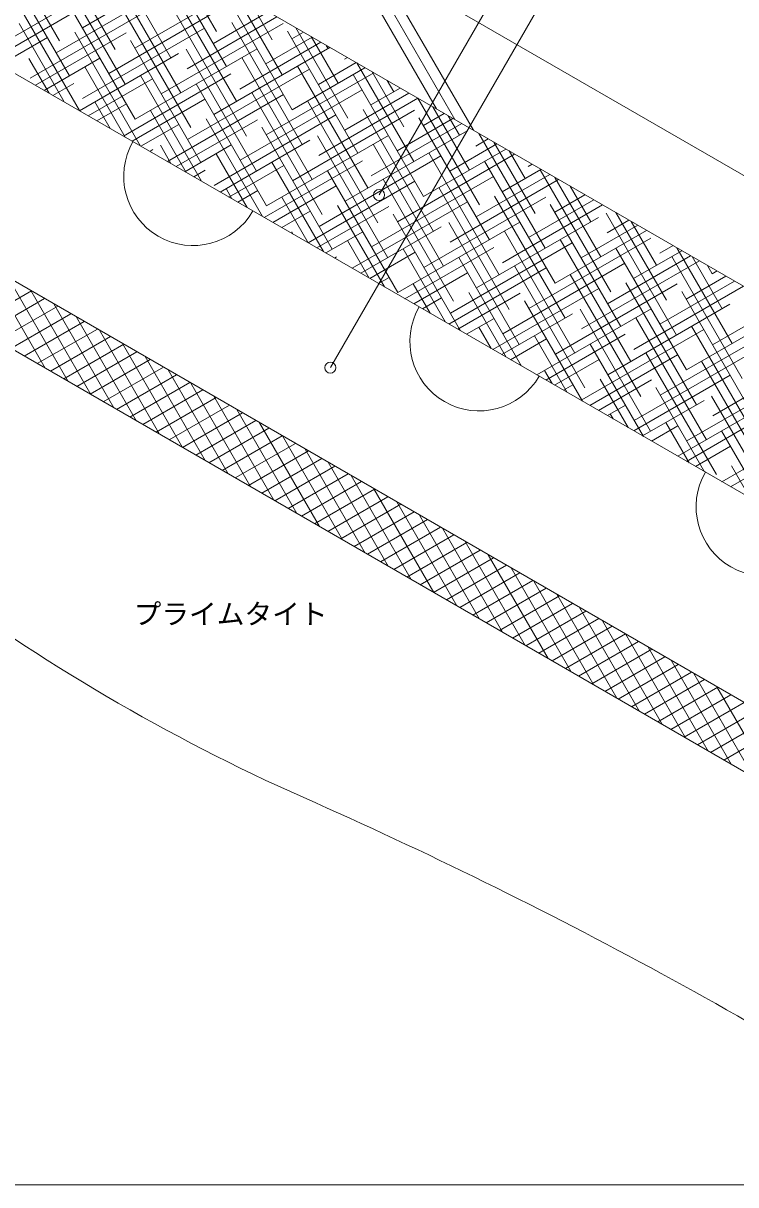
# Model space of a CAD drawing. Units: millimetres, scale not verified. Extents: x -1381 to 1379, y -955 to 955.
# Drawn here: x 388 to 902, y -955 to -117 of the extents above; entities that cross this region are included whole.
import ezdxf
from ezdxf.enums import TextEntityAlignment as Align

# ---------------------------------------------------------------- set-up
doc = ezdxf.new("R2010")
doc.units = ezdxf.units.MM
doc.header["$LTSCALE"] = 3
for name, color, linetype, lineweight in [('0-0_0', 7, 'Continuous', 18), ('0-1_HATCH', 9, 'Continuous', 18), ('0-2_KUTAI', 3, 'Continuous', 18), ('0-3_BOUSUI', 1, 'Continuous', 18), ('0-4_MOJI', 7, 'Continuous', 18), ('0-6_WAKU', 7, 'Continuous', 18), ('0-7_COLOR', 9, 'Continuous', 18)]:
    doc.layers.add(name, color=color, linetype=linetype, lineweight=lineweight)
doc.styles.add('ＭＳ ゴシック', font='')
doc.styles.get('ＭＳ ゴシック').set_extended_font_data('MS Gothic')

msp = doc.modelspace()

# ---------------------------------------------------------------- linework, layer by layer
at = {"layer": '0-0_0'}
msp.add_line((-7.504, 71.561), (1378.715, -728.774), dxfattribs=at)
at = {"layer": '0-1_HATCH'}
for p, q in [((414.075, -129.743), (363.275, -41.755)), ((454.271, -135.865), (403.471, -47.877)), ((494.467, -141.988), (443.667, -53.999)), ((421.276, -154.915), (370.476, -66.927)), ((534.664, -148.11), (485.604, -63.135)), ((461.472, -161.038), (410.672, -73.049)), ((527.463, -122.938), (496.602, -69.485)), ((430.573, -120.218), (507.524, -75.791)), ((501.668, -167.16), (450.868, -79.171)), ((358.57, -139.792), (443.045, -91.021)), ((428.476, -180.088), (377.676, -92.099)), ((411.751, -138.418), (499.739, -87.618)), ((541.864, -173.282), (491.064, -85.293)), ((582.061, -179.404), (531.261, -91.415)), ((468.673, -186.21), (417.873, -98.221)), ((468.445, -135.015), (539.274, -94.122)), ((574.86, -154.232), (540.596, -94.885)), ((392.929, -156.617), (480.917, -105.817)), ((449.623, -153.214), (537.611, -102.414)), ((508.869, -192.332), (458.069, -104.343)), ((525.139, -131.612), (564.674, -108.786)), ((567.659, -129.06), (551.595, -101.235)), ((364.92, -143.458), (424.223, -109.22)), ((417.534, -173.835), (384.877, -117.271)), ((487.495, -168.01), (575.483, -117.21)), ((549.065, -198.454), (498.265, -110.465)), ((506.317, -149.811), (571.024, -112.452)), ((589.262, -204.576), (538.462, -116.588)), ((396.67, -161.789), (462.095, -124.016)), ((472.527, -205.585), (425.073, -123.393)), ((430.801, -171.413), (518.789, -120.613)), ((629.458, -210.698), (578.658, -122.71)), ((581.833, -128.209), (590.074, -123.451)), ((622.257, -185.526), (584.591, -120.285)), ((371.27, -147.125), (405.401, -127.419)), ((516.07, -217.504), (465.27, -129.515)), ((544.189, -164.607), (602.774, -130.783)), ((563.011, -146.408), (596.424, -127.117)), ((615.056, -160.354), (595.589, -126.635)), ((607.856, -135.182), (606.588, -132.985)), ((406.536, -167.485), (392.078, -142.443)), ((403.02, -165.455), (443.273, -142.215)), ((428.42, -180.12), (499.967, -138.813)), ((468.673, -186.21), (556.661, -135.41)), ((556.266, -223.626), (505.466, -135.638)), ((525.367, -182.807), (609.124, -134.45)), ((596.462, -229.748), (545.662, -141.76)), ((619.705, -143.005), (621.824, -141.782)), ((461.528, -199.235), (432.274, -148.565)), ((506.545, -201.006), (594.533, -150.206)), ((582.061, -179.404), (634.524, -149.114)), ((636.659, -235.87), (585.859, -147.882)), ((600.883, -161.204), (628.174, -145.448)), ((669.654, -216.82), (628.585, -145.685)), ((434.77, -183.786), (481.145, -157.012)), ((460.17, -198.451), (537.839, -153.609)), ((516.521, -230.985), (472.47, -154.688)), ((563.239, -197.603), (640.874, -152.78)), ((676.855, -241.992), (626.055, -154.004)), ((662.453, -191.648), (639.583, -152.035)), ((655.253, -166.476), (650.582, -158.385)), ((409.37, -169.122), (424.451, -160.415)), ((563.467, -248.798), (512.667, -160.81)), ((544.417, -215.802), (632.405, -165.002)), ((603.663, -254.92), (552.863, -166.932)), ((619.933, -194.2), (666.274, -167.445)), ((638.755, -176.001), (659.924, -163.779)), ((450.53, -192.885), (439.475, -173.738)), ((441.12, -187.452), (462.323, -175.211)), ((466.52, -202.117), (519.017, -171.808)), ((491.92, -216.782), (575.711, -168.405)), ((643.859, -261.042), (593.059, -173.054)), ((601.111, -212.399), (672.624, -171.111)), ((717.051, -248.114), (672.579, -171.085)), ((505.522, -224.635), (479.671, -179.86)), ((525.595, -234.001), (613.583, -183.201)), ((582.289, -230.598), (670.277, -179.798)), ((684.056, -267.164), (633.256, -179.176)), ((676.627, -190.797), (691.674, -182.11)), ((709.85, -222.942), (683.577, -177.435)), ((702.65, -197.77), (694.576, -183.785)), ((472.87, -205.783), (500.195, -190.007)), ((498.27, -220.448), (556.889, -186.604)), ((560.515, -256.385), (519.867, -185.982)), ((610.864, -280.092), (560.064, -192.104)), ((638.983, -227.196), (704.374, -189.442)), ((657.805, -208.996), (698.024, -185.776)), ((724.252, -273.286), (673.452, -185.298)), ((563.467, -248.798), (651.455, -197.998)), ((651.06, -286.214), (600.26, -198.226)), ((620.161, -245.395), (708.149, -194.595)), ((714.499, -205.593), (723.424, -200.441)), ((764.448, -279.408), (716.573, -196.485)), ((479.22, -209.45), (481.373, -208.207)), ((494.524, -218.285), (486.872, -205.032)), ((504.62, -224.114), (538.067, -204.804)), ((530.02, -238.779), (594.761, -201.401)), ((691.256, -292.336), (640.456, -204.348)), ((676.855, -241.992), (736.124, -207.773)), ((695.677, -223.793), (729.774, -204.107)), ((757.247, -254.236), (727.571, -202.835)), ((750.047, -229.064), (738.57, -209.185)), ((549.516, -250.035), (527.068, -211.154)), ((561.77, -257.11), (632.633, -216.197)), ((604.509, -281.785), (567.264, -217.276)), ((601.339, -263.594), (689.327, -212.794)), ((658.033, -260.191), (742.474, -211.439)), ((731.453, -298.458), (680.653, -210.47)), ((771.649, -304.58), (720.849, -216.592)), ((510.97, -227.78), (519.245, -223.003)), ((536.37, -242.445), (575.939, -219.6)), ((658.261, -311.386), (607.461, -223.398)), ((714.727, -256.788), (767.874, -226.104)), ((733.549, -238.589), (761.524, -222.438)), ((752.371, -220.39), (755.174, -218.772)), ((811.845, -310.702), (761.045, -222.714)), ((568.12, -260.776), (613.811, -234.396)), ((593.52, -275.441), (670.505, -230.993)), ((639.211, -278.39), (727.199, -227.59)), ((698.457, -317.508), (647.657, -229.52)), ((695.905, -274.987), (774.224, -229.77)), ((804.645, -285.53), (771.565, -228.235)), ((797.444, -260.358), (782.564, -234.585)), ((538.518, -243.685), (534.269, -236.326)), ((542.72, -246.111), (557.117, -237.799)), ((593.511, -275.435), (574.465, -242.448)), ((677.083, -293.187), (765.071, -242.387)), ((738.653, -323.63), (687.853, -235.642)), ((778.85, -329.752), (728.05, -241.764)), ((771.421, -253.385), (793.274, -240.769)), ((599.87, -279.107), (651.683, -249.193)), ((648.503, -307.185), (614.662, -248.57)), ((625.27, -293.772), (708.377, -245.79)), ((733.777, -289.784), (805.974, -248.101)), ((752.599, -271.584), (799.624, -244.435)), ((819.046, -335.874), (768.246, -247.886)), ((574.47, -264.442), (594.989, -252.596)), ((703.496, -338.935), (654.858, -254.692)), ((714.955, -307.983), (802.943, -257.183)), ((859.242, -341.996), (808.442, -254.008)), ((809.293, -268.181), (825.024, -259.099)), ((852.042, -316.824), (815.559, -253.635)), ((582.512, -269.085), (581.666, -267.62)), ((606.22, -282.773), (632.861, -267.392)), ((631.62, -297.438), (689.555, -263.989)), ((658.261, -311.386), (746.249, -260.586)), ((745.854, -348.802), (695.054, -260.814)), ((786.05, -354.924), (735.25, -266.936)), ((771.649, -304.58), (837.724, -266.432)), ((790.471, -286.381), (831.374, -262.766)), ((844.841, -291.652), (826.558, -259.985)), ((837.64, -266.48), (837.557, -266.335)), ((637.505, -300.835), (621.862, -273.742)), ((696.133, -326.182), (784.121, -275.382)), ((752.827, -322.779), (840.815, -271.979)), ((826.247, -361.046), (775.447, -273.058)), ((637.97, -301.104), (670.733, -282.188)), ((692.497, -332.585), (662.059, -279.864)), ((663.37, -315.769), (727.427, -278.785)), ((809.521, -319.376), (869.474, -284.763)), ((866.443, -367.168), (815.643, -279.18)), ((828.343, -301.177), (863.124, -281.096)), ((847.165, -282.978), (856.774, -277.43)), ((899.439, -348.118), (859.554, -279.035)), ((403.764, -365.885), (360.463, -290.885)), ((612.57, -286.439), (614.039, -285.591)), ((747.49, -364.335), (702.255, -285.986)), ((734.005, -340.979), (821.993, -290.179)), ((793.251, -380.096), (742.451, -292.108)), ((790.699, -337.576), (875.824, -288.429)), ((906.639, -373.29), (855.839, -285.302)), ((892.238, -322.946), (870.552, -285.385)), ((885.037, -297.774), (881.551, -291.735)), ((420.262, -375.41), (376.961, -300.41)), ((644.32, -304.77), (651.911, -300.387)), ((669.72, -319.435), (708.605, -296.984)), ((695.12, -334.099), (765.299, -293.581)), ((833.447, -386.218), (782.647, -298.23)), ((866.215, -315.973), (894.874, -299.427)), ((885.037, -297.774), (888.524, -295.761)), ((436.76, -384.935), (393.459, -309.935)), ((681.499, -326.235), (669.259, -305.036)), ((726.87, -352.43), (803.171, -308.378)), ((771.877, -355.775), (859.865, -304.975)), ((873.644, -392.34), (822.844, -304.352)), ((828.571, -352.372), (907.574, -306.76)), ((847.393, -334.173), (901.224, -303.094)), ((350.465, -335.113), (393.766, -310.113)), ((359.99, -340.612), (403.291, -315.612)), ((676.07, -323.101), (689.783, -315.184)), ((701.47, -337.766), (746.477, -311.781)), ((736.491, -357.985), (709.456, -311.158)), ((791.484, -389.735), (749.652, -317.28)), ((913.84, -398.462), (863.04, -310.474)), ((369.515, -346.111), (412.816, -321.111)), ((379.04, -351.611), (422.341, -326.611)), ((453.258, -394.46), (409.956, -319.46)), ((733.22, -356.096), (784.349, -326.577)), ((758.62, -370.761), (841.043, -323.174)), ((840.648, -411.39), (789.848, -323.402)), ((809.749, -370.571), (897.737, -319.771)), ((866.443, -367.168), (939.324, -325.091)), ((885.265, -348.969), (932.974, -321.424)), ((388.565, -357.11), (431.866, -332.11)), ((469.756, -403.985), (426.454, -328.985)), ((707.82, -341.432), (727.655, -329.98)), ((880.845, -417.512), (830.045, -329.524)), ((847.621, -385.367), (935.609, -334.567)), ((398.09, -362.609), (441.391, -337.609)), ((407.615, -368.108), (450.916, -343.108)), ((486.253, -413.51), (442.952, -338.51)), ((725.493, -351.635), (716.656, -336.33)), ((780.485, -383.385), (756.853, -342.452)), ((764.97, -374.427), (822.221, -341.373)), ((790.927, -388.77), (878.915, -337.97)), ((921.041, -423.634), (870.241, -335.646)), ((417.14, -373.608), (460.441, -348.608)), ((502.751, -423.035), (459.45, -348.035)), ((739.57, -359.763), (765.527, -344.776)), ((835.478, -415.135), (797.049, -348.574)), ((885.493, -400.164), (973.481, -349.364)), ((426.665, -379.107), (469.966, -354.107)), ((436.19, -384.606), (479.491, -359.606)), ((519.249, -432.56), (475.948, -357.56)), ((771.32, -378.094), (803.399, -359.573)), ((796.72, -392.758), (860.093, -356.17)), ((828.799, -403.567), (916.787, -352.767)), ((888.045, -442.684), (837.245, -354.696)), ((445.715, -390.105), (489.016, -365.105)), ((535.747, -442.085), (492.445, -367.085)), ((745.92, -363.429), (746.705, -362.976)), ((769.487, -377.035), (764.053, -367.624)), ((866.671, -418.363), (954.659, -367.563)), ((928.242, -448.806), (877.442, -360.818)), ((455.24, -395.605), (498.541, -370.605)), ((464.765, -401.104), (508.066, -376.104)), ((552.244, -451.61), (508.943, -376.61)), ((803.07, -396.424), (841.271, -374.369)), ((824.48, -408.785), (804.25, -373.746)), ((828.47, -411.089), (897.965, -370.966)), ((474.29, -406.603), (517.591, -381.603)), ((777.67, -381.76), (784.577, -377.772)), ((879.472, -440.535), (844.446, -379.868)), ((483.815, -412.102), (527.116, -387.102)), ((493.34, -417.602), (536.641, -392.602)), ((568.742, -461.135), (525.441, -386.135)), ((809.42, -400.091), (822.449, -392.568)), ((834.82, -414.755), (879.143, -389.165)), ((860.22, -429.42), (935.837, -385.762)), ((934.465, -472.285), (884.642, -385.99)), ((502.865, -423.101), (546.166, -398.101)), ((585.24, -470.66), (541.939, -395.66)), ((813.481, -402.435), (811.45, -398.918)), ((891.97, -447.751), (973.709, -400.559)), ((512.39, -428.6), (555.691, -403.6)), ((521.915, -434.099), (565.216, -409.099)), ((601.738, -480.185), (558.437, -405.185)), ((841.17, -418.421), (860.321, -407.365)), ((868.474, -434.185), (851.647, -405.04)), ((866.57, -433.086), (917.015, -403.962)), ((531.44, -439.599), (574.741, -414.599)), ((618.236, -489.71), (574.934, -414.71)), ((923.466, -465.935), (891.843, -411.162)), ((898.32, -451.417), (954.887, -418.758)), ((540.965, -445.098), (584.266, -420.098)), ((550.49, -450.597), (593.791, -425.597)), ((634.733, -499.235), (591.432, -424.235)), ((872.92, -436.752), (898.193, -422.161)), ((560.015, -456.096), (603.316, -431.096)), ((651.231, -508.76), (607.93, -433.76)), ((569.54, -461.596), (612.841, -436.596)), ((579.065, -467.095), (622.366, -442.095)), ((667.729, -518.285), (624.428, -443.285)), ((879.27, -440.418), (879.371, -440.36)), ((912.468, -459.585), (899.044, -436.334)), ((588.59, -472.594), (631.891, -447.594)), ((598.115, -478.094), (641.416, -453.094)), ((607.64, -483.593), (650.941, -458.593)), ((684.227, -527.81), (640.925, -452.81)), ((617.165, -489.092), (660.466, -464.092)), ((700.725, -537.335), (657.423, -462.335)), ((626.69, -494.591), (669.991, -469.591)), ((636.215, -500.091), (679.516, -475.091)), ((717.222, -546.86), (673.921, -471.86)), ((645.74, -505.59), (689.041, -480.59)), ((733.72, -556.385), (690.419, -481.385)), ((655.265, -511.089), (698.566, -486.089)), ((664.79, -516.588), (708.091, -491.588)), ((750.218, -565.91), (706.917, -490.91)), ((674.315, -522.088), (717.616, -497.088)), ((683.84, -527.587), (727.141, -502.587)), ((766.716, -575.435), (723.414, -500.435)), ((693.365, -533.086), (736.666, -508.086)), ((783.213, -584.96), (739.912, -509.96)), ((702.89, -538.585), (746.191, -513.585)), ((712.415, -544.085), (755.716, -519.085)), ((799.711, -594.485), (756.41, -519.485)), ((721.94, -549.584), (765.241, -524.584)), ((731.465, -555.083), (774.766, -530.083)), ((740.99, -560.582), (784.291, -535.582)), ((816.209, -604.01), (772.908, -529.01)), ((750.515, -566.082), (793.816, -541.082)), ((832.707, -613.535), (789.406, -538.535)), ((760.04, -571.581), (803.341, -546.581)), ((769.565, -577.08), (812.866, -552.08)), ((849.205, -623.06), (805.903, -548.06)), ((779.09, -582.579), (822.391, -557.579)), ((865.702, -632.585), (822.401, -557.585)), ((788.615, -588.079), (831.916, -563.079)), ((798.14, -593.578), (841.441, -568.578)), ((882.2, -642.11), (838.899, -567.11)), ((807.665, -599.077), (850.966, -574.077)), ((898.698, -651.635), (855.397, -576.635)), ((817.19, -604.577), (860.491, -579.577)), ((826.715, -610.076), (870.016, -585.076)), ((915.196, -661.16), (871.894, -586.16)), ((836.24, -615.575), (879.541, -590.575)), ((845.765, -621.074), (889.066, -596.074)), ((855.29, -626.574), (898.591, -601.574)), ((931.694, -670.685), (888.392, -595.685)), ((864.815, -632.073), (908.116, -607.073)), ((874.34, -637.572), (917.641, -612.572)), ((883.865, -643.071), (927.166, -618.071)), ((893.39, -648.571), (936.691, -623.571))]:
    msp.add_line(p, q, dxfattribs=at)
at = {"layer": '0-2_KUTAI'}
msp.add_line((139.72, 216.561), (1378.715, -498.774), dxfattribs=at)
msp.add_lwpolyline([(139.72, 216.561), (139.72, 156.561), (191.681, 126.561), (191.681, 106.561), (1378.715, -578.774)], dxfattribs=at)
at = {"layer": '0-3_BOUSUI'}
for p, q in [((-137.408, -3.439), (1378.715, -878.774)), ((-137.408, -53.439), (1378.715, -928.774))]:
    msp.add_line(p, q, dxfattribs=at)
for centre, radius, start, end in [((510.383, -227.441), 50, 150, 330), ((716.918, -346.685), 50, 150, 330), ((923.454, -465.928), 50, 150, 330), ((1175.933, 638.679), 1438.94, 233.63938, 246.36062), ((-822.603, -3873.641), 3496.176, 56.59635, 66.00846)]:
    msp.add_arc(centre, radius, start, end, dxfattribs=at)
at = {"layer": '0-4_MOJI'}
for p, q in [((644.7, -240.887), (782.416, -2.357)), ((609.563, -365.459), (782.416, -66.069))]:
    msp.add_line(p, q, dxfattribs=at)
for centre in [(644.7, -240.887), (609.563, -365.459)]:
    msp.add_circle(centre, 4, dxfattribs=at)
at = {"layer": '0-6_WAKU'}
msp.add_lwpolyline([(-1381.285, -954.989), (1378.715, -954.989), (1378.715, 955.011), (-1381.285, 955.011)], close=True, dxfattribs=at)
at = {"layer": '0-7_COLOR'}
for p, q in [((686.074, -178.877), (616.792, -58.877)), ((699.393, -186.567), (630.111, -66.567)), ((712.712, -194.256), (643.43, -74.256))]:
    msp.add_line(p, q, dxfattribs=at)

# ---------------------------------------------------------------- texts
at = {"layer": '0-4_MOJI', "style": 'ＭＳ ゴシック'}
msp.add_text('プライムタイト', height=14.66, dxfattribs=at).set_placement((467.554, -554.917), align=Align.BOTTOM_LEFT)

doc.saveas('drawing.dxf')
